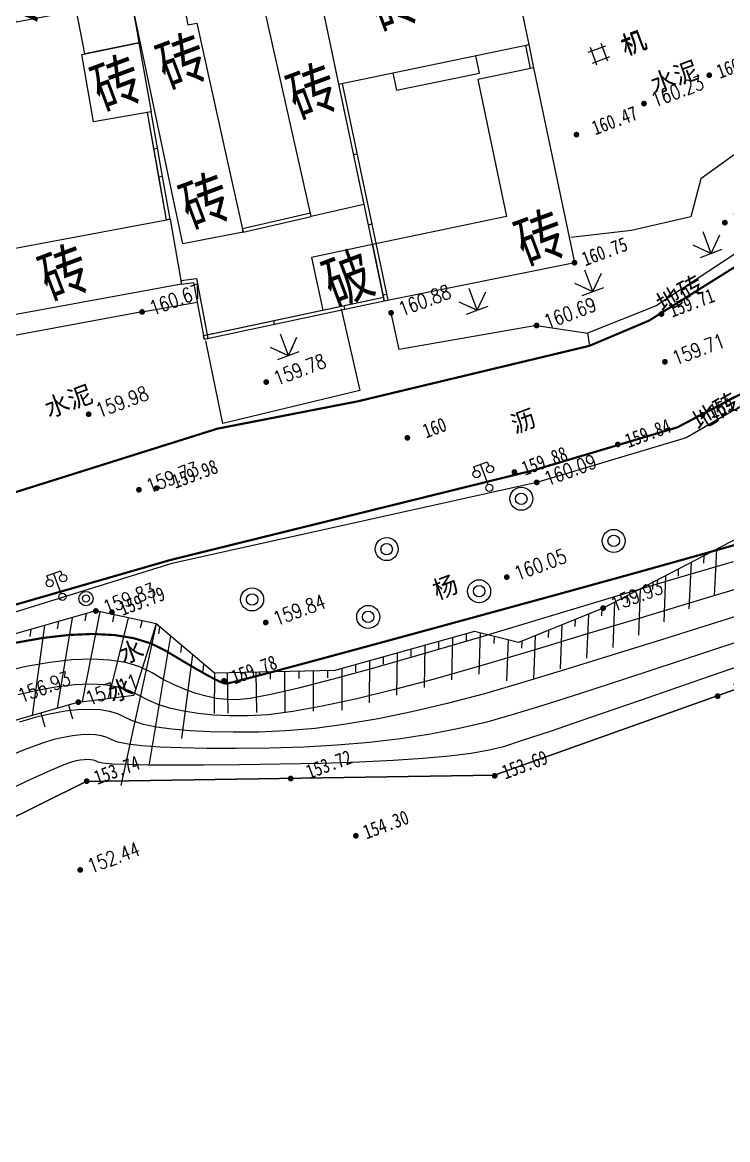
# Model space of a CAD drawing. Header units: millimetres. Extents: x -1471591 to 944464, y -468930 to 547002.
# Drawn here: x 214887 to 263970, y -107552 to -29768 of the extents above; entities that cross this region are included whole.
import ezdxf
from ezdxf.enums import TextEntityAlignment as Align

# ---------------------------------------------------------------- set-up
doc = ezdxf.new("R2010")
doc.units = ezdxf.units.MM
doc.header["$LTSCALE"] = 10
doc.linetypes.add('X5', pattern=[3, 2, -1])
for name, color, linetype in [('DGX', 252, 'Continuous'), ('DLDW', 8, 'Continuous'), ('DLSS', 252, 'Continuous'), ('DMTZ', 252, 'Continuous'), ('GCD', 252, 'Continuous'), ('JMD', 252, 'Continuous'), ('SXSS', 8, 'Continuous'), ('ZBTZ', 252, 'Continuous')]:
    doc.layers.add(name, color=color, linetype=linetype)
doc.styles.get("Standard").update_dxf_attribs({"font": 'simplex.shx', "width": 0.8, "bigfont": 'hztxt.shx'})
doc.styles.add('宋体', font='', dxfattribs={"height": 1.25, "bigfont": 'hztxt.shx'})
doc.styles.add('细等线体', font='', dxfattribs={"width": 0.8, "height": 1.25})
doc.styles.get('宋体').set_extended_font_data('SimSun')
doc.styles.get('细等线体').set_extended_font_data('FZXiDengXian-Z06S')
doc.linetypes.add('10422', pattern='A,2,[150,AAA.SHX,S=1,R=0,X=0,Y=1],2,[177,AAA.SHX,S=1,R=0,X=0,Y=0.8],1e-09', length=4)
doc.linetypes.add('1161', pattern='A,0,[149,AAA.SHX,S=0.15,R=0,X=0,Y=0],-1.6', length=1.6)

# ---------------------------------------------------------------- blocks, each defined once
blk = doc.blocks.new('gc097')
for p, q in [((-1, 2.9), (-1, 3.5)), ((-1, 3.5), (1, 3.5)), ((0, 0.5), (0, 3.5)), ((1, 3.5), (1, 2.9))]:
    blk.add_line(p, q)
for centre in [(-1, 2.4), (1, 2.4), (0, 0)]:
    blk.add_circle(centre, 0.5)
blk = doc.blocks.new('GC248')
for p, q in [((-1.3, 0.8), (1.3, 0.8)), ((-0.8, -1.3), (-0.8, 1.3)), ((0.8, -1.3), (0.8, 1.3)), ((-1.3, -0.8), (1.3, -0.8))]:
    blk.add_line(p, q)
blk = doc.blocks.new('gc124')
for p, q in [((0, 0), (0, 1.6)), ((-1, 1), (0, 0)), ((0, 0), (1, 1)), ((-0.8, 0), (0.8, 0))]:
    blk.add_line(p, q)
blk = doc.blocks.new('gc170')
at = {"linetype": 'Continuous'}
blk.add_circle((0, 0), 0.5, dxfattribs=at)
blk = doc.blocks.new('gc326')
blk.add_circle((0, 0), 0.8)
blk = doc.blocks.new('GC200')
at = {"layer": 'GCD', "const_width": 0.2, "flags": 128}
blk.add_lwpolyline([(-0.1, 0, 1), (0.1, 0, 1)], format="xyb", close=True, dxfattribs=at)
blk = doc.blocks.new('地形')
at = {"color": 252, "linetype": 'Continuous'}
for p, q in [((-247.223, -23.009, 310.25), (-249.039, -22.771, 310.25)), ((-245.574, -23.312, 310.25), (-247.223, -23.009, 310.25)), ((-244.091, -23.68, 310.25), (-245.574, -23.312, 310.25)), ((-242.774, -24.112, 310.25), (-244.091, -23.68, 310.25)), ((-241.624, -24.609, 310.25), (-242.774, -24.112, 310.25)), ((-240.641, -25.17, 310.25), (-241.624, -24.609, 310.25)), ((-239.824, -25.796, 310.25), (-240.641, -25.17, 310.25)), ((-239.174, -26.487, 310.25), (-239.824, -25.796, 310.25)), ((-238.602, -27.179, 310.25), (-239.174, -26.487, 310.25)), ((-238.019, -27.81, 310.25), (-238.602, -27.179, 310.25)), ((-237.427, -28.379, 310.25), (-238.019, -27.81, 310.25)), ((-236.824, -28.887, 310.25), (-237.427, -28.379, 310.25)), ((-236.21, -29.334, 310.25), (-236.824, -28.887, 310.25)), ((-235.586, -29.719, 310.25), (-236.21, -29.334, 310.25)), ((-234.952, -30.043, 310.25), (-235.586, -29.719, 310.25)), ((-234.308, -30.306, 310.25), (-234.952, -30.043, 310.25)), ((-233.397, -30.542, 310.25), (-234.308, -30.306, 310.25)), ((-231.965, -30.788, 310.25), (-233.397, -30.542, 310.25)), ((-230.01, -31.042, 310.25), (-231.965, -30.788, 310.25)), ((-227.533, -31.306, 310.25), (-230.01, -31.042, 310.25)), ((-224.534, -31.579, 310.25), (-227.533, -31.306, 310.25)), ((-221.013, -31.861, 310.25), (-224.534, -31.579, 310.25)), ((-216.969, -32.151, 310.25), (-221.013, -31.861, 310.25)), ((-212.404, -32.451, 310.25), (-216.969, -32.151, 310.25)), ((-207.652, -32.761, 310.25), (-212.404, -32.451, 310.25)), ((-203.05, -33.081, 310.25), (-207.652, -32.761, 310.25)), ((-198.596, -33.41, 310.25), (-203.05, -33.081, 310.25))]:
    blk.add_line(p, q, dxfattribs=at)
at = {"color": 0, "linetype": 'Continuous'}
for p, q in [((-246.987, -24.85, 309.25), (-248.43, -24.661, 309.25)), ((-245.677, -25.09, 309.25), (-246.987, -24.85, 309.25)), ((-244.499, -25.382, 309.25), (-245.677, -25.09, 309.25)), ((-243.454, -25.725, 309.25), (-244.499, -25.382, 309.25)), ((-242.541, -26.12, 309.25), (-243.454, -25.725, 309.25)), ((-241.76, -26.566, 309.25), (-242.541, -26.12, 309.25)), ((-247.82, -26.55, 308.25), (-249.024, -26.452, 308.25)), ((-246.752, -26.69, 308.25), (-247.82, -26.55, 308.25)), ((-245.781, -26.868, 308.25), (-246.752, -26.69, 308.25)), ((-244.908, -27.084, 308.25), (-245.781, -26.868, 308.25)), ((-244.134, -27.339, 308.25), (-244.908, -27.084, 308.25)), ((-241.111, -27.063, 309.25), (-241.76, -26.566, 309.25)), ((-240.594, -27.611, 309.25), (-241.111, -27.063, 309.25)), ((-243.457, -27.631, 308.25), (-244.134, -27.339, 308.25)), ((-242.878, -27.961, 308.25), (-243.457, -27.631, 308.25)), ((-242.398, -28.33, 308.25), (-242.878, -27.961, 308.25)), ((-240.097, -28.177, 309.25), (-240.594, -27.611, 309.25)), ((-249.311, -28.386, 307.25), (-250.844, -28.437, 307.25)), ((-248.099, -28.386, 307.25), (-249.311, -28.386, 307.25)), ((-247.211, -28.439, 307.25), (-248.099, -28.386, 307.25)), ((-246.516, -28.53, 307.25), (-247.211, -28.439, 307.25)), ((-245.885, -28.646, 307.25), (-246.516, -28.53, 307.25)), ((-245.317, -28.787, 307.25), (-245.885, -28.646, 307.25)), ((-242.015, -28.736, 308.25), (-242.398, -28.33, 308.25)), ((-241.593, -29.174, 308.25), (-242.015, -28.736, 308.25)), ((-239.506, -28.723, 309.25), (-240.097, -28.177, 309.25)), ((-238.822, -29.252, 309.25), (-239.506, -28.723, 309.25)), ((-244.813, -28.952, 307.25), (-245.317, -28.787, 307.25)), ((-244.373, -29.142, 307.25), (-244.813, -28.952, 307.25)), ((-243.997, -29.357, 307.25), (-244.373, -29.142, 307.25)), ((-243.684, -29.597, 307.25), (-243.997, -29.357, 307.25)), ((-240.993, -29.637, 308.25), (-241.593, -29.174, 308.25)), ((-238.044, -29.762, 309.25), (-238.822, -29.252, 309.25)), ((-247.175, -30.321, 306.25), (-248.223, -30.37, 306.25)), ((-246.602, -30.328, 306.25), (-247.175, -30.321, 306.25)), ((-246.28, -30.371, 306.25), (-246.602, -30.328, 306.25)), ((-243.435, -29.861, 307.25), (-243.684, -29.597, 307.25)), ((-243.088, -30.172, 307.25), (-243.435, -29.861, 307.25)), ((-242.48, -30.551, 307.25), (-243.088, -30.172, 307.25)), ((-240.217, -30.125, 308.25), (-240.993, -29.637, 308.25)), ((-239.264, -30.637, 308.25), (-240.217, -30.125, 308.25)), ((-237.172, -30.255, 309.25), (-238.044, -29.762, 309.25)), ((-236.206, -30.728, 309.25), (-237.172, -30.255, 309.25)), ((-249.747, -30.477, 306.25), (-251.744, -30.64, 306.25)), ((-248.223, -30.37, 306.25), (-249.747, -30.477, 306.25)), ((-245.988, -30.424, 306.25), (-246.28, -30.371, 306.25)), ((-245.726, -30.489, 306.25), (-245.988, -30.424, 306.25)), ((-245.493, -30.566, 306.25), (-245.726, -30.489, 306.25)), ((-245.289, -30.654, 306.25), (-245.493, -30.566, 306.25)), ((-245.115, -30.753, 306.25), (-245.289, -30.654, 306.25)), ((-244.971, -30.864, 306.25), (-245.115, -30.753, 306.25)), ((-244.856, -30.986, 306.25), (-244.971, -30.864, 306.25)), ((-244.584, -31.169, 306.25), (-244.856, -30.986, 306.25)), ((-241.612, -30.998, 307.25), (-242.48, -30.551, 307.25)), ((-240.484, -31.512, 307.25), (-241.612, -30.998, 307.25)), ((-238.133, -31.175, 308.25), (-239.264, -30.637, 308.25)), ((-235.146, -31.184, 309.25), (-236.206, -30.728, 309.25)), ((-243.967, -31.464, 306.25), (-244.584, -31.169, 306.25)), ((-243.007, -31.87, 306.25), (-243.967, -31.464, 306.25)), ((-241.703, -32.388, 306.25), (-243.007, -31.87, 306.25)), ((-239.094, -32.096, 307.25), (-240.484, -31.512, 307.25)), ((-236.825, -31.738, 308.25), (-238.133, -31.175, 308.25)), ((-235.34, -32.325, 308.25), (-236.825, -31.738, 308.25)), ((-233.993, -31.622, 309.25), (-235.146, -31.184, 309.25)), ((-232.628, -32.038, 309.25), (-233.993, -31.622, 309.25)), ((-246.128, -31.953, 152.25), (-285.097, -36.016, 152.25)), ((-219.353, -41.503, 152.25), (-246.128, -31.953, 152.25)), ((-240.056, -33.016, 306.25), (-241.703, -32.388, 306.25)), ((-237.445, -32.747, 307.25), (-239.094, -32.096, 307.25)), ((-233.678, -32.937, 308.25), (-235.34, -32.325, 308.25)), ((-230.932, -32.432, 309.25), (-232.628, -32.038, 309.25)), ((-228.906, -32.802, 309.25), (-230.932, -32.432, 309.25)), ((-238.064, -33.756, 306.25), (-240.056, -33.016, 306.25)), ((-235.534, -33.466, 307.25), (-237.445, -32.747, 307.25)), ((-231.858, -33.535, 308.25), (-233.678, -32.937, 308.25)), ((-226.55, -33.149, 309.25), (-228.906, -32.802, 309.25)), ((-223.863, -33.473, 309.25), (-226.55, -33.149, 309.25)), ((-235.728, -34.607, 306.25), (-238.064, -33.756, 306.25)), ((-233.364, -34.253, 307.25), (-235.534, -33.466, 307.25)), ((-229.9, -34.076, 308.25), (-231.858, -33.535, 308.25)), ((-227.802, -34.562, 308.25), (-229.9, -34.076, 308.25)), ((-220.845, -33.774, 309.25), (-223.863, -33.473, 309.25)), ((-217.497, -34.051, 309.25), (-220.845, -33.774, 309.25)), ((-213.819, -34.305, 309.25), (-217.497, -34.051, 309.25)), ((-233.049, -35.569, 306.25), (-235.728, -34.607, 306.25)), ((-231.089, -35.031, 307.25), (-233.364, -34.253, 307.25)), ((-225.566, -34.993, 308.25), (-227.802, -34.562, 308.25)), ((-223.191, -35.367, 308.25), (-225.566, -34.993, 308.25)), ((-209.931, -34.553, 309.25), (-213.819, -34.305, 309.25)), ((-205.953, -34.811, 309.25), (-209.931, -34.553, 309.25)), ((-201.885, -35.08, 309.25), (-205.953, -34.811, 309.25)), ((-230.32, -36.527, 306.25), (-233.049, -35.569, 306.25)), ((-228.867, -35.72, 307.25), (-231.089, -35.031, 307.25)), ((-226.699, -36.322, 307.25), (-228.867, -35.72, 307.25)), ((-220.678, -35.687, 308.25), (-223.191, -35.367, 308.25)), ((-218.025, -35.951, 308.25), (-220.678, -35.687, 308.25)), ((-197.727, -35.359, 309.25), (-201.885, -35.08, 309.25)), ((-227.835, -37.364, 306.25), (-230.32, -36.527, 306.25)), ((-224.583, -36.836, 307.25), (-226.699, -36.322, 307.25)), ((-215.234, -36.159, 308.25), (-218.025, -35.951, 308.25)), ((-212.209, -36.345, 308.25), (-215.234, -36.159, 308.25)), ((-208.856, -36.542, 308.25), (-212.209, -36.345, 308.25)), ((-205.173, -36.749, 308.25), (-208.856, -36.542, 308.25)), ((-222.52, -37.262, 307.25), (-224.583, -36.836, 307.25)), ((-220.51, -37.6, 307.25), (-222.52, -37.262, 307.25)), ((-201.162, -36.968, 308.25), (-205.173, -36.749, 308.25)), ((-196.821, -37.198, 308.25), (-201.162, -36.968, 308.25)), ((-225.595, -38.082, 306.25), (-227.835, -37.364, 306.25)), ((-223.6, -38.679, 306.25), (-225.595, -38.082, 306.25)), ((-218.554, -37.85, 307.25), (-220.51, -37.6, 307.25)), ((-216.65, -38.013, 307.25), (-218.554, -37.85, 307.25)), ((-214.488, -38.137, 307.25), (-216.65, -38.013, 307.25)), ((-221.849, -39.156, 306.25), (-223.6, -38.679, 306.25)), ((-211.759, -38.272, 307.25), (-214.488, -38.137, 307.25)), ((-208.462, -38.419, 307.25), (-211.759, -38.272, 307.25)), ((-204.596, -38.577, 307.25), (-208.462, -38.419, 307.25)), ((-200.163, -38.747, 307.25), (-204.596, -38.577, 307.25)), ((-220.343, -39.513, 306.25), (-221.849, -39.156, 306.25)), ((-219.082, -39.75, 306.25), (-220.343, -39.513, 306.25)), ((-218.065, -39.866, 306.25), (-219.082, -39.75, 306.25)), ((-216.767, -39.929, 306.25), (-218.065, -39.866, 306.25)), ((-214.662, -40.003, 306.25), (-216.767, -39.929, 306.25)), ((-211.75, -40.089, 306.25), (-214.662, -40.003, 306.25)), ((-208.031, -40.186, 306.25), (-211.75, -40.089, 306.25)), ((-203.506, -40.296, 306.25), (-208.031, -40.186, 306.25)), ((-198.173, -40.417, 306.25), (-203.506, -40.296, 306.25)), ((-153.506, -42.515, 152.25), (-219.353, -41.503, 152.25))]:
    blk.add_line(p, q, dxfattribs=at)
at = {"color": 0}
for p, q in [((-285.097, -36.016, 152.25), (-246.128, -31.953, 152.25)), ((-246.128, -31.953, 152.25), (-219.353, -41.503, 152.25)), ((-219.353, -41.503, 152.25), (-153.506, -42.515, 152.25))]:
    blk.add_line(p, q, dxfattribs=at)
at = {"layer": 'DGX', "color": 252, "linetype": 'Continuous', "const_width": 0.15, "flags": 128}
blk.add_lwpolyline([(-196.22, -32.5), (-200.379, -32.168), (-205.222, -31.755), (-210.749, -31.263), (-216.258, -30.761), (-221.045, -30.321), (-225.111, -29.944), (-228.456, -29.629), (-231.08, -29.376), (-232.982, -29.185), (-234.163, -29.057), (-234.623, -28.99), (-234.758, -28.902), (-234.967, -28.71), (-235.249, -28.414), (-235.604, -28.012), (-236.032, -27.506), (-236.532, -26.896), (-237.106, -26.181), (-237.753, -25.362), (-238.537, -24.529), (-239.522, -23.774), (-240.708, -23.097), (-242.094, -22.498), (-243.682, -21.977), (-245.47, -21.534), (-247.459, -21.169)], dxfattribs=at)
at = {"layer": 'DLSS', "linetype": 'Continuous', "lineweight": 15, "const_width": 0.15, "elevation": 152.25, "flags": 128}
for points in [[(-180.428, -1.516), (-182.559, -5.833), (-189.492, -13.864), (-198.179, -15.634), (-202.688, -15.824), (-219.134, -13.794), (-228.957, -12.153), (-245.536, -11.27), (-270.185, -10.457), (-279.057, -11.022), (-282.306, -11.521), (-282.701, -11.629)], [(-174.891, -5.879), (-178.227, -12.344), (-180.057, -15.053), (-185.806, -19.674), (-189.264, -21.405), (-189.264, -21.405), (-192.855, -22.516), (-198.94, -23.283), (-209.392, -22.574), (-235.23, -19.57), (-257.42, -17.852), (-271.361, -17.336), (-283.778, -19.454), (-291.946, -23.543), (-303.663, -34.732), (-312.661, -55.513)]]:
    blk.add_lwpolyline(points, dxfattribs=at)
at = {"layer": 'DLSS', "linetype": 'Continuous', "const_width": 0.075, "elevation": 152.25}
blk.add_lwpolyline([(-180.428, -1.516), (-182.559, -5.833), (-189.492, -13.864), (-198.179, -15.634), (-202.688, -15.824), (-219.134, -13.794), (-228.957, -12.153), (-245.536, -11.27), (-270.185, -10.457), (-279.057, -11.022), (-282.306, -11.521), (-282.701, -11.629)], dxfattribs=at)
at = {"layer": 'DLSS', "linetype": 'Continuous', "const_width": 0.075, "elevation": 152.25, "flags": 128}
blk.add_lwpolyline([(-174.891, -5.879), (-178.227, -12.344), (-180.057, -15.053), (-185.806, -19.674), (-189.264, -21.405), (-189.264, -21.405), (-192.855, -22.516), (-198.94, -23.283), (-209.392, -22.574), (-235.23, -19.57), (-257.42, -17.852), (-271.361, -17.336), (-283.778, -19.454), (-291.946, -23.543), (-303.663, -34.732), (-312.661, -55.513)], dxfattribs=at)
at = {"layer": 'DMTZ', "linetype": 'Continuous'}
for p, q in [((-245.027, -20.775, 152.25), (-248.025, -26.336, 152.25)), ((-246.023, -20.694, 152.25), (-246.254, -21.137, 152.25)), ((-243.033, -20.937, 152.25), (-246.223, -26.475, 152.25)), ((-244.03, -20.856, 152.25), (-244.273, -21.293, 152.25)), ((-241.084, -21.231, 152.25), (-244.426, -26.657, 152.25)), ((-242.036, -21.018, 152.25), (-242.292, -21.448, 152.25)), ((-240.24, -21.768, 152.25), (-240.512, -22.187, 152.25)), ((-239.396, -22.304, 152.25), (-242.668, -27.079, 152.25)), ((-238.552, -22.841, 152.25), (-238.847, -23.245, 152.25)), ((-237.709, -23.377, 152.25), (-243.958, -33.061, 152.25)), ((-237.709, -23.377, 152.25), (-240.91, -27.501, 152.25)), ((-237.553, -23.656, 152.25), (-237.808, -24.086, 152.25)), ((-237.066, -24.529, 152.25), (-241.588, -32.33, 152.25)), ((-236.578, -25.402, 152.25), (-236.823, -25.839, 152.25)), ((-236.091, -26.276, 152.25), (-238.858, -31.488, 152.25)), ((-235.604, -27.149, 152.25), (-235.821, -27.599, 152.25)), ((-235.117, -28.022, 152.25), (-236.128, -30.646, 152.25)), ((-235.117, -28.022, 152.25), (-235.296, -28.489, 152.25)), ((-234.285, -28.313, 152.25), (-235.216, -30.963, 152.25)), ((-233.341, -28.643, 152.25), (-233.509, -29.114, 152.25)), ((-232.398, -28.973, 152.25), (-233.344, -31.614, 152.25)), ((-231.454, -29.304, 152.25), (-231.624, -29.774, 152.25)), ((-230.51, -29.634, 152.25), (-231.472, -32.265, 152.25)), ((-229.566, -29.964, 152.25), (-229.739, -30.433, 152.25)), ((-228.622, -30.294, 152.25), (-229.6, -32.916, 152.25)), ((-227.678, -30.625, 152.25), (-227.854, -31.092, 152.25)), ((-226.708, -30.833, 152.25), (-227.724, -33.549, 152.25)), ((-225.712, -30.919, 152.25), (-225.888, -31.387, 152.25)), ((-224.715, -31.005, 152.25), (-225.749, -33.72, 152.25)), ((-223.719, -31.09, 152.25), (-223.898, -31.557, 152.25)), ((-222.723, -31.176, 152.25), (-223.774, -33.89, 152.25)), ((-221.727, -31.262, 152.25), (-221.909, -31.728, 152.25)), ((-220.73, -31.348, 152.25), (-221.8, -34.06, 152.25)), ((-219.734, -31.434, 152.25), (-219.919, -31.898, 152.25)), ((-218.738, -31.52, 152.25), (-219.825, -34.23, 152.25)), ((-217.741, -31.605, 152.25), (-217.929, -32.069, 152.25)), ((-216.813, -31.882, 152.25), (-217.896, -34.528, 152.25)), ((-215.989, -32.448, 152.25), (-216.18, -32.91, 152.25)), ((-201.348, -32.429, 152.25), (-202.616, -35.397, 152.25)), ((-202.341, -32.55, 152.25), (-202.536, -33.01, 152.25)), ((-199.362, -32.188, 152.25), (-200.648, -35.159, 152.25)), ((-200.355, -32.309, 152.25), (-200.553, -32.768, 152.25)), ((-215.165, -33.014, 152.25), (-216.262, -35.65, 152.25)), ((-214.295, -33.428, 152.25), (-214.486, -33.89, 152.25)), ((-213.296, -33.401, 152.25), (-214.467, -36.228, 152.25)), ((-212.296, -33.373, 152.25), (-212.489, -33.835, 152.25)), ((-211.296, -33.346, 152.25), (-212.486, -36.173, 152.25)), ((-209.297, -33.291, 152.25), (-210.504, -36.119, 152.25)), ((-210.297, -33.318, 152.25), (-210.492, -33.778, 152.25)), ((-207.304, -33.152, 152.25), (-208.523, -36.064, 152.25)), ((-208.298, -33.263, 152.25), (-208.495, -33.722, 152.25)), ((-205.319, -32.911, 152.25), (-206.551, -35.875, 152.25)), ((-206.311, -33.032, 152.25), (-206.502, -33.494, 152.25)), ((-203.333, -32.67, 152.25), (-204.584, -35.636, 152.25)), ((-204.326, -32.791, 152.25), (-204.519, -33.252, 152.25))]:
    blk.add_line(p, q, dxfattribs=at)
at = {"layer": 'DMTZ', "linetype": '10422', "elevation": 152.25, "flags": 128}
for points in [[(-231.017, -2.706), (-243.678, -0.473)], [(-205.64, -13.209), (-215.19, -11.431), (-214.812, -8.832)]]:
    blk.add_lwpolyline(points, dxfattribs=at)
at = {"layer": 'DMTZ', "linetype": 'Continuous', "elevation": 152.25}
for points in [[(-237.709, -23.377), (-241.33, -21.075), (-266.477, -19.032), (-277.888, -20.538), (-288.988, -26.905), (-293.752, -29.802), (-297.489, -32.259), (-302.378, -37.994)], [(-235.117, -28.022), (-237.709, -23.377)], [(-130.199, -45.547), (-136.523, -38.028), (-155.667, -36.306), (-161.717, -36.359), (-170.269, -33.318), (-180.135, -31.013), (-181.071, -29.918), (-185.114, -30.256), (-188.384, -31.615), (-192.644, -31.876), (-193.075, -31.425), (-208.195, -33.26), (-214.552, -33.435), (-217.141, -31.657), (-227.205, -30.79), (-235.117, -28.022)]]:
    blk.add_lwpolyline(points, dxfattribs=at)
at = {"layer": 'DMTZ', "linetype": 'Continuous', "lineweight": 13, "elevation": 152.25, "flags": 128}
for points in [[(-245.027, -20.775), (-248.025, -26.336)], [(-246.023, -20.694), (-246.254, -21.137)], [(-243.033, -20.937), (-246.223, -26.475)], [(-244.03, -20.856), (-244.273, -21.293)], [(-241.084, -21.231), (-244.426, -26.657)], [(-242.036, -21.018), (-242.292, -21.448)], [(-240.24, -21.768), (-240.512, -22.187)], [(-239.396, -22.304), (-242.668, -27.079)], [(-238.552, -22.841), (-238.847, -23.245)], [(-237.709, -23.377), (-243.958, -33.061)], [(-237.709, -23.377), (-240.91, -27.501)], [(-237.553, -23.656), (-237.808, -24.086)], [(-237.066, -24.529), (-241.588, -32.33)], [(-236.578, -25.402), (-236.823, -25.839)], [(-236.091, -26.276), (-238.858, -31.488)], [(-235.604, -27.149), (-235.821, -27.599)], [(-235.117, -28.022), (-236.128, -30.646)], [(-235.117, -28.022), (-235.296, -28.489)], [(-234.285, -28.313), (-235.216, -30.963)], [(-233.341, -28.643), (-233.509, -29.114)], [(-232.398, -28.973), (-233.344, -31.614)], [(-231.454, -29.304), (-231.624, -29.774)], [(-230.51, -29.634), (-231.472, -32.265)], [(-229.566, -29.964), (-229.739, -30.433)], [(-228.622, -30.294), (-229.6, -32.916)], [(-227.678, -30.625), (-227.854, -31.092)], [(-226.708, -30.833), (-227.724, -33.549)], [(-225.712, -30.919), (-225.888, -31.387)], [(-224.715, -31.005), (-225.749, -33.72)], [(-223.719, -31.09), (-223.898, -31.557)], [(-222.723, -31.176), (-223.774, -33.89)], [(-221.727, -31.262), (-221.909, -31.728)], [(-220.73, -31.348), (-221.8, -34.06)], [(-219.734, -31.434), (-219.919, -31.898)], [(-218.738, -31.52), (-219.825, -34.23)], [(-217.741, -31.605), (-217.929, -32.069)], [(-216.813, -31.882), (-217.896, -34.528)], [(-215.989, -32.448), (-216.18, -32.91)], [(-201.348, -32.429), (-202.616, -35.397)], [(-202.341, -32.55), (-202.536, -33.01)], [(-199.362, -32.188), (-200.648, -35.159)], [(-200.355, -32.309), (-200.553, -32.768)], [(-215.165, -33.014), (-216.262, -35.65)], [(-214.295, -33.428), (-214.486, -33.89)], [(-213.296, -33.401), (-214.467, -36.228)], [(-212.296, -33.373), (-212.489, -33.835)], [(-211.296, -33.346), (-212.486, -36.173)], [(-209.297, -33.291), (-210.504, -36.119)], [(-210.297, -33.318), (-210.492, -33.778)], [(-207.304, -33.152), (-208.523, -36.064)], [(-208.298, -33.263), (-208.495, -33.722)], [(-205.319, -32.911), (-206.551, -35.875)], [(-206.311, -33.032), (-206.502, -33.494)], [(-203.333, -32.67), (-204.584, -35.636)], [(-204.326, -32.791), (-204.519, -33.252)]]:
    blk.add_lwpolyline(points, dxfattribs=at)
at = {"layer": 'DMTZ', "linetype": 'Continuous', "elevation": 152.25, "flags": 128}
for points in [[(-244.693, -26.593), (-264.201, -25.086), (-279.468, -27.97), (-290.12, -31.962), (-294.307, -36.87), (-298.091, -38.574), (-299.833, -41.772)], [(-247.406, -26.384), (-247.483, -27.381)], [(-245.412, -26.538), (-245.489, -27.535)]]:
    blk.add_lwpolyline(points, dxfattribs=at)
at = {"layer": 'JMD', "linetype": 'Continuous'}
for p, q in [((-225.551, 10.124, 152.25), (-225.797, 10.17, 152.25)), ((-226.022, 7.581, 152.25), (-226.268, 7.627, 152.25)), ((-212.653, 7.356, 152.25), (-212.406, 7.319, 152.25)), ((-226.383, 5.632, 152.25), (-226.629, 5.678, 152.25)), ((-199.267, 5.283, 152.25), (-199.513, 5.322, 152.25)), ((-199.523, 3.656, 152.25), (-199.769, 3.695, 152.25)), ((-226.933, 2.665, 152.25), (-227.179, 2.71, 152.25)), ((-213.402, 2.412, 152.25), (-213.154, 2.375, 152.25)), ((-213.402, 2.412, 152.25), (-213.154, 2.375, 152.25)), ((-222.477, 0.035, 152.25), (-222.444, 0.283, 152.25)), ((-217.667, -0.605, 152.25), (-217.634, -0.357, 152.25)), ((-227.771, -1.853, 152.25), (-227.716, -1.609, 152.25)), ((-214.15, -2.531, 152.25), (-213.903, -2.569, 152.25)), ((-214.15, -2.531, 152.25), (-213.903, -2.569, 152.25)), ((-227.631, -5.986, 152.25), (-227.594, -5.739, 152.25)), ((-227.631, -5.986, 152.25), (-227.384, -6.029, 152.25)), ((-222.686, -6.726, 152.25), (-222.649, -6.479, 152.25)), ((-222.686, -6.726, 152.25), (-222.649, -6.479, 152.25)), ((-217.741, -7.467, 152.25), (-217.704, -7.219, 152.25)), ((-214.961, -7.883, 152.25), (-214.924, -7.635, 152.25)), ((-214.899, -7.475, 152.25), (-214.652, -7.512, 152.25)), ((-214.899, -7.475, 152.25), (-214.652, -7.512, 152.25)), ((-214.961, -7.883, 152.25), (-214.713, -7.92, 152.25))]:
    blk.add_line(p, q, dxfattribs=at)
at = {"layer": 'JMD', "linetype": 'Continuous', "flags": 128}
for points, elevation in [([(-238.982, 25.205), (-223.235, 22.623), (-224.555, 15.499), (-224.662, 14.92), (-228.454, 15.516), (-227.94, 18.524), (-235.967, 19.907), (-236.468, 16.97), (-240.34, 17.63)], 314.437), ([(-211.143, 17.331), (-212.653, 7.356), (-199.267, 5.283), (-197.772, 15.191)], 318.36), ([(-214.609, 16.368), (-211.366, 15.858), (-213.937, -1.12), (-217.667, -0.605), (-215.656, 13.976), (-215.039, 13.891)], 313.046), ([(-228.667, 15.549), (-224.662, 14.92), (-225.551, 10.124), (-229.551, 10.882)], 152.25), ([(-242.586, 5.405), (-226.933, 2.665), (-227.771, -1.853), (-243.365, 0.936)], 152.25), ([(-201.61, -10.045), (-199.523, 3.656), (-203.477, 4.258), (-204.942, -5.362), (-214.362, -3.928), (-214.961, -7.883), (-201.61, -10.045)], 152.25)]:
    blk.add_lwpolyline(points, close=True, dxfattribs=dict(at, elevation=elevation))
for points, elevation in [([(-225.971, 5.632), (-224.116, 17.866), (-220.625, 17.315), (-221.038, 14.9), (-220.405, 14.789), (-221.69, 5.637)], 152.25), ([(-226.638, 5.632), (-225.797, 10.17)], 152.25), ([(-226.629, 5.678), (-225.797, 10.17)], 152.25), ([(-226.383, 5.632), (-225.551, 10.124)], 152.25), ([(-212.653, 7.356), (-214.961, -7.883)], 317.308), ([(-212.406, 7.319), (-214.713, -7.92)], 317.308), ([(-227.179, 2.71), (-226.629, 5.678)], 152.25), ([(-227.179, 2.71), (-226.638, 5.632)], 152.25), ([(-226.933, 2.665), (-226.383, 5.632)], 152.25), ([(-221.69, 5.637), (-222.477, 0.035), (-226.712, 0.74), (-225.971, 5.632)], 152.25), ([(-199.769, 3.695), (-199.513, 5.322)], 318.36), ([(-199.523, 3.656), (-199.267, 5.283)], 318.36), ([(-222.477, 0.035), (-217.667, -0.605)], 152.25), ([(-222.444, 0.283), (-217.634, -0.357)], 152.25), ([(-227.771, -1.853), (-226.94, -2.037), (-227.631, -5.986)], 313.086), ([(-227.724, -1.608), (-226.652, -1.845), (-227.34, -5.777)], 313.086), ([(-227.716, -1.609), (-226.652, -1.845), (-227.384, -6.029)], 313.086), ([(-227.631, -5.986), (-214.961, -7.883)], 312.256), ([(-227.594, -5.739), (-214.924, -7.635)], 312.256), ([(-227.34, -5.777), (-214.924, -7.635)], 312.256)]:
    blk.add_lwpolyline(points, dxfattribs=dict(at, elevation=elevation))
at = {"layer": 'JMD', "linetype": 'X5', "elevation": 318.986, "flags": 128}
blk.add_lwpolyline([(-208.842, 6.766), (-209.029, 5.564), (-203.198, 4.632), (-203.007, 5.862)], dxfattribs=at)
at = {"layer": 'JMD', "linetype": 'X5', "elevation": 311.286, "flags": 128}
blk.add_lwpolyline([(-219.19, -6.997), (-214.924, -7.635), (-214.362, -3.928), (-218.638, -3.29)], close=True, dxfattribs=at)
at = {"layer": 'ZBTZ', "linetype": '1161', "elevation": 152.25, "flags": 128}
for points in [[(-231.017, -2.706), (-227.182, -3.42)], [(-217.969, -7.346), (-218.739, -13.129), (-228.468, -11.945), (-227.577, -6.14)], [(-205.64, -13.209), (-202.488, -14.957)], [(-189.492, -13.864), (-189.919, -13.133), (-197.368, -14.842), (-202.514, -14.946), (-202.688, -15.824)], [(-244.693, -26.593), (-240.91, -27.501)]]:
    blk.add_lwpolyline(points, dxfattribs=at)
at = {"layer": 'ZBTZ', "linetype": '1161', "elevation": 152.25}
for points in [[(-185.907, -6.164), (-191.354, -7.649), (-192.933, -9.879), (-197.125, -9.337), (-201.259, -8.314)], [(-195.346, -23.635), (-198.627, -24.185), (-209.452, -23.444), (-235.215, -19.83), (-258.422, -18.513), (-271.766, -17.909), (-284.049, -20.573), (-292.047, -24.086), (-303.414, -35.946), (-311.918, -56.267), (-312.059, -56.632)], [(-183.527, -19.257), (-188.499, -21.849), (-192.134, -23.095), (-198.627, -24.185), (-209.452, -23.444), (-235.215, -19.83), (-258.422, -18.513), (-271.766, -17.909), (-284.049, -20.573), (-292.047, -24.086), (-303.414, -35.946), (-311.918, -56.267), (-312.059, -56.632)]]:
    blk.add_lwpolyline(points, dxfattribs=at)
at = {"layer": 'DLDW', "linetype": 'Continuous', "xscale": 0.5, "yscale": 0.5, "zscale": 0.5}
for p in [(-243.159, -19.336, 152.25), (-212.674, -22.637, 152.25)]:
    blk.add_blockref('gc097', p, dxfattribs=at)
at = {"layer": 'GCD', "linetype": 'Continuous'}
ref = blk.add_blockref('GC200', (-188.272, -1.103, 312.44), dxfattribs=at)
ref.add_attrib('height', '160.19', dxfattribs={"linetype": 'Continuous', "height": 1, "style": '宋体', "width": 0.8}).set_placement((-187.672, -1.103, 312.44), align=Align.MIDDLE_LEFT)
ref = blk.add_blockref('GC200', (-198.384, -1.737, 312.719), dxfattribs=at)
ref.add_attrib('height', '160.47', dxfattribs={"linetype": 'Continuous', "height": 1, "style": '宋体', "width": 0.8}).set_placement((-197.184, -1.737, 312.719), align=Align.MIDDLE_LEFT)
at = {"layer": 'GCD'}
ref = blk.add_blockref('GC200', (-193.224, -1.363, 312.483), dxfattribs=at)
ref.add_attrib('height', '160.23', dxfattribs={"height": 1, "width": 0.8}).set_placement((-192.624, -1.363, 312.483), align=Align.MIDDLE_LEFT)
ref = blk.add_blockref('GC200', (-231.017, -2.706, 312.921), dxfattribs=at)
ref.add_attrib('height', '160.67', dxfattribs={"height": 1, "width": 0.8}).set_placement((-230.417, -2.706, 312.921), align=Align.MIDDLE_LEFT)
ref = blk.add_blockref('GC200', (-236.997, -8.074, 312.23), dxfattribs=at)
ref.add_attrib('height', '159.98', dxfattribs={"height": 1, "width": 0.8}).set_placement((-236.397, -8.074, 312.23), align=Align.MIDDLE_LEFT)
ref = blk.add_blockref('GC200', (-214.812, -8.832, 313.132), dxfattribs=at)
ref.add_attrib('height', '160.88', dxfattribs={"height": 1, "width": 0.8}).set_placement((-214.212, -8.832, 313.132), align=Align.MIDDLE_LEFT)
ref = blk.add_blockref('GC200', (-224.636, -10.303, 312.028), dxfattribs=at)
ref.add_attrib('height', '159.78', dxfattribs={"height": 1, "width": 0.8}).set_placement((-224.036, -10.303, 312.028), align=Align.MIDDLE_LEFT)
at = {"layer": 'GCD', "linetype": 'Continuous'}
ref = blk.add_blockref('GC200', (-201.631, -10.04, 312.998), dxfattribs=at)
ref.add_attrib('height', '160.75', dxfattribs={"linetype": 'Continuous', "height": 1, "style": '宋体', "width": 0.8}).set_placement((-201.031, -10.04, 312.998), align=Align.MIDDLE_LEFT)
at = {"layer": 'GCD'}
ref = blk.add_blockref('GC200', (-190.854, -11.098, 312.54), dxfattribs=at)
ref.add_attrib('height', '160.29', dxfattribs={"height": 1, "width": 0.8}).set_placement((-190.254, -11.098, 312.54), align=Align.MIDDLE_LEFT)
ref = blk.add_blockref('GC200', (-205.64, -13.209, 312.943), dxfattribs=at)
ref.add_attrib('height', '160.69', dxfattribs={"height": 1, "width": 0.8}).set_placement((-205.04, -13.209, 312.943), align=Align.MIDDLE_LEFT)
ref = blk.add_blockref('GC200', (-235.561, -14.222, 311.983), dxfattribs=at)
ref.add_attrib('height', '159.73', dxfattribs={"height": 1, "width": 0.8}).set_placement((-234.961, -14.222, 311.983), align=Align.MIDDLE_LEFT)
at = {"layer": 'GCD', "linetype": 'Continuous'}
ref = blk.add_blockref('GC200', (-234.365, -14.549, 312.227), dxfattribs=at)
ref.add_attrib('height', '159.98', dxfattribs={"linetype": 'Continuous', "height": 1, "style": '宋体', "width": 0.8}).set_placement((-233.165, -14.549, 312.227), align=Align.MIDDLE_LEFT)
ref = blk.add_blockref('GC200', (-197.216, -15.507, 311.96), dxfattribs=at)
ref.add_attrib('height', '159.71', dxfattribs={"linetype": 'Continuous', "height": 1, "style": '宋体', "width": 0.8}).set_placement((-196.616, -15.507, 311.96), align=Align.MIDDLE_LEFT)
ref = blk.add_blockref('GC200', (-216.798, -17.381, 312.25), dxfattribs=at)
ref.add_attrib('height', '160', dxfattribs={"linetype": 'Continuous', "height": 1, "style": '宋体', "width": 0.8}).set_placement((-215.598, -17.381, 312.25), align=Align.MIDDLE_LEFT)
at = {"layer": 'GCD'}
ref = blk.add_blockref('GC200', (-198.161, -18.707, 311.964), dxfattribs=at)
ref.add_attrib('height', '159.71', dxfattribs={"height": 1, "width": 0.8}).set_placement((-197.561, -18.707, 311.964), align=Align.MIDDLE_LEFT)
ref = blk.add_blockref('GC200', (-241.33, -21.075, 312.083), dxfattribs=at)
ref.add_attrib('height', '159.83', dxfattribs={"height": 1, "width": 0.8}).set_placement((-240.73, -21.075, 312.083), align=Align.MIDDLE_LEFT)
at = {"layer": 'GCD', "linetype": 'Continuous'}
ref = blk.add_blockref('GC200', (-240.307, -21.548, 312.04), dxfattribs=at)
ref.add_attrib('height', '159.79', dxfattribs={"linetype": 'Continuous', "height": 1, "style": '宋体', "width": 0.8}).set_placement((-239.707, -21.548, 312.04), align=Align.MIDDLE_LEFT)
ref = blk.add_blockref('GC200', (-210.658, -22.226, 312.13), dxfattribs=at)
ref.add_attrib('height', '159.88', dxfattribs={"linetype": 'Continuous', "height": 1, "style": '宋体', "width": 0.8}).set_placement((-210.058, -22.226, 312.13), align=Align.MIDDLE_LEFT)
ref = blk.add_blockref('GC200', (-203.245, -22.946, 312.09), dxfattribs=at)
ref.add_attrib('height', '159.84', dxfattribs={"linetype": 'Continuous', "height": 1, "style": '宋体', "width": 0.8}).set_placement((-202.645, -22.946, 312.09), align=Align.MIDDLE_LEFT)
at = {"layer": 'GCD'}
ref = blk.add_blockref('GC200', (-209.452, -23.444, 312.338), dxfattribs=at)
ref.add_attrib('height', '160.09', dxfattribs={"height": 1, "width": 0.8}).set_placement((-208.852, -23.444, 312.338), align=Align.MIDDLE_LEFT)
at = {"layer": 'GCD', "linetype": 'Continuous'}
ref = blk.add_blockref('GC200', (-197.006, -23.072, 311.97), dxfattribs=at)
ref.add_attrib('height', '159.72', dxfattribs={"linetype": 'Continuous', "height": 1, "style": '宋体', "width": 0.8}).set_placement((-196.406, -23.072, 311.97), align=Align.MIDDLE_LEFT)
at = {"layer": 'GCD'}
ref = blk.add_blockref('GC200', (-249.045, -24.763, 309.183), dxfattribs=at)
ref.add_attrib('height', '156.93', dxfattribs={"height": 1, "width": 0.8}).set_placement((-248.445, -24.763, 309.183), align=Align.MIDDLE_LEFT)
ref = blk.add_blockref('GC200', (-230.533, -25.968, 312.088), dxfattribs=at)
ref.add_attrib('height', '159.84', dxfattribs={"height": 1, "width": 0.8}).set_placement((-229.933, -25.968, 312.088), align=Align.MIDDLE_LEFT)
ref = blk.add_blockref('GC200', (-244.693, -26.593, 309.356), dxfattribs=at)
ref.add_attrib('height', '157.11', dxfattribs={"height": 1, "width": 0.8}).set_placement((-244.093, -26.593, 309.356), align=Align.MIDDLE_LEFT)
at = {"layer": 'GCD', "linetype": 'Continuous'}
ref = blk.add_blockref('GC200', (-234.68, -28.753, 312.03), dxfattribs=at)
ref.add_attrib('height', '159.78', dxfattribs={"linetype": 'Continuous', "height": 1, "style": '宋体', "width": 0.8}).set_placement((-234.08, -28.753, 312.03), align=Align.MIDDLE_LEFT)
at = {"layer": 'GCD'}
ref = blk.add_blockref('GC200', (-213.718, -28.887, 312.295), dxfattribs=at)
ref.add_attrib('height', '160.05', dxfattribs={"height": 1, "width": 0.8}).set_placement((-213.118, -28.887, 312.295), align=Align.MIDDLE_LEFT)
at = {"layer": 'GCD', "linetype": 'Continuous'}
ref = blk.add_blockref('GC200', (-246.078, -31.953, 305.99), dxfattribs=at)
ref.add_attrib('height', '153.74', dxfattribs={"linetype": 'Continuous', "height": 1, "style": '宋体', "width": 0.8}).set_placement((-245.478, -31.953, 305.99), align=Align.MIDDLE_LEFT)
at = {"layer": 'GCD'}
ref = blk.add_blockref('GC200', (-208.195, -33.26, 312.18), dxfattribs=at)
ref.add_attrib('height', '159.93', dxfattribs={"height": 1, "width": 0.8}).set_placement((-207.595, -33.26, 312.18), align=Align.MIDDLE_LEFT)
at = {"layer": 'GCD', "linetype": 'Continuous'}
ref = blk.add_blockref('GC200', (-232.715, -36.753, 305.965), dxfattribs=at)
ref.add_attrib('height', '153.72', dxfattribs={"linetype": 'Continuous', "height": 1, "style": '宋体', "width": 0.8}).set_placement((-231.515, -36.753, 305.965), align=Align.MIDDLE_LEFT)
at = {"layer": 'GCD'}
ref = blk.add_blockref('GC200', (-248.666, -37.576, 304.69), dxfattribs=at)
ref.add_attrib('height', '152.44', dxfattribs={"height": 1, "width": 0.8}).set_placement((-248.066, -37.576, 304.69), align=Align.MIDDLE_LEFT)
at = {"layer": 'GCD', "linetype": 'Continuous'}
ref = blk.add_blockref('GC200', (-219.353, -41.553, 305.94), dxfattribs=at)
ref.add_attrib('height', '153.69', dxfattribs={"linetype": 'Continuous', "height": 1, "style": '宋体', "width": 0.8}).set_placement((-218.753, -41.553, 305.94), align=Align.MIDDLE_LEFT)
ref = blk.add_blockref('GC200', (-229.866, -42.072, 306.549), dxfattribs=at)
ref.add_attrib('height', '154.30', dxfattribs={"linetype": 'Continuous', "height": 1, "style": '宋体', "width": 0.8}).set_placement((-229.266, -42.072, 306.549), align=Align.MIDDLE_LEFT)
ref = blk.add_blockref('GC200', (-202.878, -41.794, 305.9), dxfattribs=at)
ref.add_attrib('height', '153.65', dxfattribs={"linetype": 'Continuous', "height": 1, "style": '宋体', "width": 0.8}).set_placement((-201.678, -41.794, 305.9), align=Align.MIDDLE_LEFT)
at = {"layer": 'SXSS', "linetype": 'Continuous', "xscale": 0.5, "yscale": 0.5, "zscale": 0.5}
blk.add_blockref('GC248', (-194.948, 2.946, 152.25), dxfattribs=at)
at = {"layer": 'ZBTZ', "color": 3, "linetype": 'Continuous'}
for p in [(-222.54, -9.121, 152.25), (-209.128, -10.765, 312.787), (-201.131, -12.372, 152.25), (-192.489, -12.765, 152.25)]:
    blk.add_blockref('gc124', p, dxfattribs=at)
at = {"layer": 'ZBTZ', "linetype": 'Continuous', "xscale": 0.5, "yscale": 0.5}
for p in [(-222.54, -9.121, 152.25), (-209.128, -10.765, 312.787), (-201.131, -12.372, 152.25), (-192.489, -12.765, 152.25)]:
    blk.add_blockref('gc124', p, dxfattribs=at)
at = {"layer": 'ZBTZ', "color": 3, "linetype": 'Continuous', "rotation": 356.3141121056919}
blk.add_blockref('gc170', (-241.667, -20.026, 152.25), dxfattribs=at)
at = {"layer": 'ZBTZ', "linetype": 'Continuous', "xscale": 0.5000000000339079, "yscale": 0.5000000000339079, "rotation": 356.3140879902465}
blk.add_blockref('gc170', (-241.667, -20.026, 152.25), dxfattribs=at)
at = {"layer": 'ZBTZ', "color": 252, "linetype": 'Continuous'}
for p in [(-230.862, -24.135, 152.25), (-220.862, -24.135, 152.25), (-210.862, -24.135, 152.25), (-223.719, -28.105, 152.25), (-215.862, -29.135, 152.25), (-205.862, -29.135, 152.25)]:
    blk.add_blockref('gc326', p, dxfattribs=at)
at = {"layer": 'ZBTZ', "color": 252, "linetype": 'Continuous', "xscale": 0.5, "yscale": 0.5}
for p in [(-230.862, -24.135, 152.25), (-220.862, -24.135, 152.25), (-210.862, -24.135, 152.25), (-223.719, -28.105, 152.25), (-215.862, -29.135, 152.25), (-205.862, -29.135, 152.25)]:
    blk.add_blockref('gc326', p, dxfattribs=at)
at = {"layer": 'DLSS', "linetype": 'Continuous', "style": '宋体'}
for s, p in [('水泥', (-190.587, -0.333, 152.25)), ('水泥', (-237.997, -6.7, 152.25)), ('沥', (-208.838, -19.11, 152.25))]:
    blk.add_text(s, height=1.25, dxfattribs=at).set_placement(p, align=Align.MIDDLE)
for rotation, p in [(8.46115, (-195.543, -14.605, 152.25)), (9.73658, (-196.073, -23.152, 312.169))]:
    blk.add_text('地砖', height=1.25, rotation=rotation, dxfattribs=at).set_placement(p, align=Align.MIDDLE)
at = {"layer": 'JMD', "linetype": 'Continuous', "style": '细等线体', "width": 0.8}
for s, p in [('砖', (-231.671, 20.663, 314.437)), ('砖', (-227.099, 12.866, 152.25)), ('砖', (-222.307, 12.69, 152.25)), ('砖', (-214.544, 7.543, 313.046)), ('砖', (-224.212, 3.011, 152.25)), ('砖', (-235.147, 1.786, 152.25)), ('破', (-216.778, -5.462, 311.286)), ('砖', (-203.254, -7.559, 152.25))]:
    blk.add_text(s, height=3, dxfattribs=at).set_placement(p, align=Align.MIDDLE)
blk.add_text('砖', height=3, dxfattribs=at).set_placement((-205.466, 11.291, 318.36), align=Align.MIDDLE_RIGHT)
at = {"layer": 'SXSS', "style": '宋体'}
blk.add_text('机', height=1.25, dxfattribs=at).set_placement((-193.284, 1.829, 152.25), align=Align.BOTTOM_LEFT)
at = {"layer": 'SXSS', "linetype": 'Continuous', "style": '宋体'}
for s, p in [('机', (-192.411, 2.924, 152.25)), ('水', (-240.039, -24.561, 151.299)), ('水', (-241.66, -26.804, 150.682))]:
    blk.add_text(s, height=1.25, dxfattribs=at).set_placement(p, align=Align.MIDDLE)
at = {"layer": 'ZBTZ', "linetype": 'Continuous', "style": '宋体'}
blk.add_text('杨', height=1.25, dxfattribs=at).set_placement((-217.968, -28.016, 152.25), align=Align.MIDDLE)

msp = doc.modelspace()

# ---------------------------------------------------------------- block references
at = {"xscale": 1000, "yscale": 1000, "zscale": 1000, "rotation": 20.51376453450802}
msp.add_blockref('地形', (438640.4, 33561.1, -152250), dxfattribs=at)

doc.saveas('drawing.dxf')
